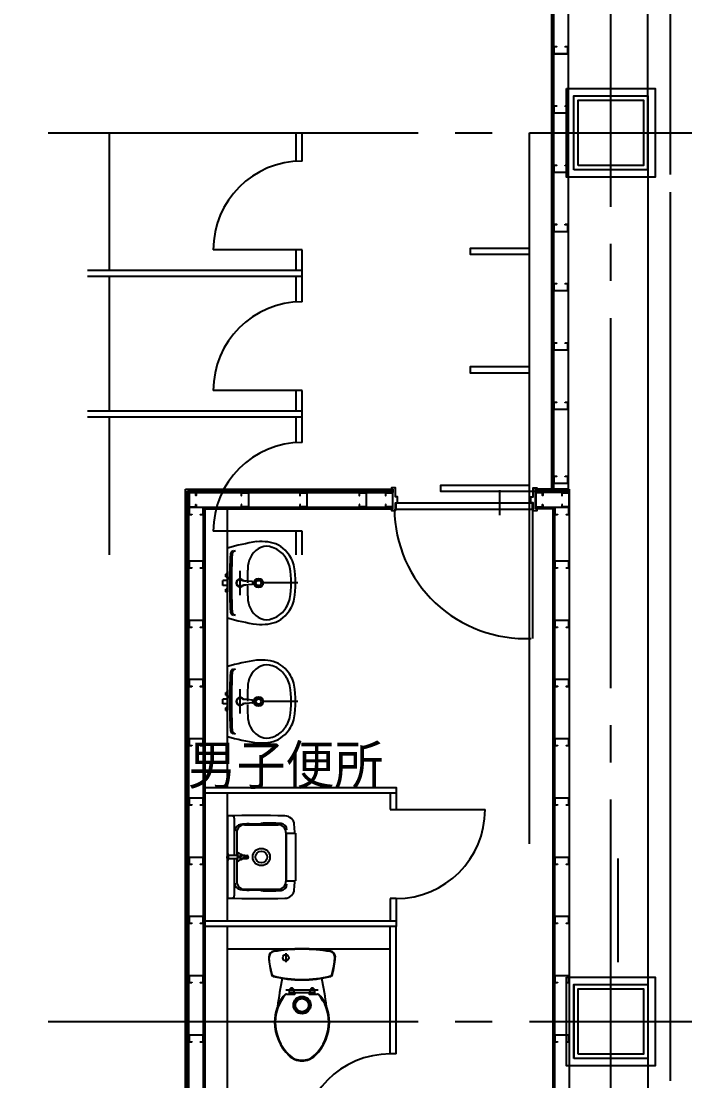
# Model space of a CAD drawing. Header units: millimetres. Extents: x -48783 to 30095, y 6477 to 24477.
# Drawn here: x 23902 to 24350, y 13910 to 14625 of the extents above; entities that cross this region are included whole.
import ezdxf
from ezdxf.enums import TextEntityAlignment as Align

# ---------------------------------------------------------------- set-up
doc = ezdxf.new("R2010")
doc.units = ezdxf.units.MM
doc.header["$LTSCALE"] = 100
doc.linetypes.add('X-N-FAB-L20$0$COL-CEN-LIN', pattern=[3.25, 2.5, -0.25, 0.25, -0.25])
for name, color, linetype in [('0-XREF', 7, 'Continuous'), ('X-N-FAB-L20$0$08', 8, 'Continuous'), ('X-N-FAB-L20$0$BLOCK', 8, 'Continuous'), ('X-N-FAB-L20$0$CCL', 8, 'X-N-FAB-L20$0$COL-CEN-LIN'), ('X-N-FAB-L20$0$COL', 8, 'Continuous'), ('X-N-FAB-L20$0$COL-S', 8, 'Continuous')]:
    doc.layers.add(name, color=color, linetype=linetype)
doc.styles.add('X-N-FAB-L20$0$ROMS', font='ROMANS.shx', dxfattribs={"bigfont": 'bigfont.shx'})

# ---------------------------------------------------------------- blocks, each defined once
blk = doc.blocks.new('X-N-FAB-L20$0$A$C028b1125')
at = {"layer": 'X-N-FAB-L20$0$COL'}
blk.add_lwpolyline([(0, 60), (60, 60), (60, 0), (0, 0)], close=True, dxfattribs=at)
at = {"layer": 'X-N-FAB-L20$0$COL-S'}
for points in [[(5, 5), (5, 55), (55, 55), (55, 5)], [(8, 8), (8, 52), (52, 52), (52, 8)]]:
    blk.add_lwpolyline(points, close=True, dxfattribs=at)
blk = doc.blocks.new('X-N-FAB-L20$0$A$C20c95bda')
at = {"layer": 'X-N-FAB-L20$0$CCL'}
for p, q in [((25320, 0), (25320, 9160)), ((240, 3950), (28330, 3950)), ((240, 3350), (28330, 3350))]:
    blk.add_line(p, q, dxfattribs=at)
at = {"layer": 'X-N-FAB-L20$0$COL'}
for p in [(25290, 3920), (25290, 3320)]:
    blk.add_blockref('X-N-FAB-L20$0$A$C028b1125', p, dxfattribs=at)
blk = doc.blocks.new('X-N-FAB-L20$0$A$C1d07c4d4')
for centre, radius in [((24779.56, 3621.1), 3.1), ((24779.56, 3621.1), 2.7), ((24779.56, 3621.1), 1.75), ((24779.56, 3541.1), 3.1), ((24779.56, 3541.1), 2.7), ((24779.56, 3541.1), 1.75), ((24781.44, 3436.1), 5.8), ((24758.64, 3436.1), 0.2), ((24767.14, 3436.1), 0.7), ((24781.44, 3436.1), 4), ((24797.92, 3368.1), 2), ((24808.92, 3336.1), 5.85), ((24808.92, 3336.1), 5.2), ((24808.92, 3336.1), 4.47)]:
    blk.add_circle(centre, radius)
at = {"layer": 'X-N-FAB-L20$0$08'}
for p, q in [((25057.44, 5150), (25057.44, 3897)), ((25042.44, 3900), (25042.44, 4485)), ((24977.44, 4373), (24977.44, 3925)), ((24978.69, 4373), (24978.69, 3932.2)), ((24988.69, 4373), (24988.69, 3925)), ((24978.69, 3991.2), (24978.69, 3684.4)), ((24992.44, 3900), (24992.44, 3950)), ((24992.44, 3900), (24992.44, 3950)), ((24992.44, 3900), (24992.44, 3950)), ((24678.94, 3832), (24678.94, 3925)), ((24804.94, 3906), (24804.94, 3925)), ((24808.94, 3906), (24808.94, 3925)), ((24962.44, 3445), (24962.44, 3925)), ((24977.44, 3925), (24977.44, 3684.4)), ((24988.69, 3925), (24988.69, 3684.4)), ((25042.44, 3900), (25042.44, 3300)), ((25057.44, 3885), (25057.44, 3285)), ((24808.94, 3846), (24748.94, 3846)), ((24804.94, 3832), (24804.94, 3846)), ((24808.94, 3832), (24808.94, 3846)), ((24808.94, 3832), (24663.94, 3832)), ((24808.94, 3828), (24663.94, 3828)), ((24678.94, 3737), (24678.94, 3828)), ((24804.94, 3811), (24804.94, 3828)), ((24808.94, 3811), (24808.94, 3832)), ((24808.94, 3751), (24748.94, 3751)), ((24804.94, 3737), (24804.94, 3751)), ((24808.94, 3737), (24808.94, 3751)), ((24808.94, 3737), (24663.94, 3737)), ((24808.94, 3716), (24808.94, 3737)), ((24808.94, 3733), (24663.94, 3733)), ((24678.94, 3640), (24678.94, 3733)), ((24804.94, 3716), (24804.94, 3733)), ((24730.24, 3684.4), (24870.24, 3684.4)), ((24730.24, 2717.8), (24730.24, 3684.4)), ((24870.23, 3684.4), (24870.23, 3682.2)), ((24870.24, 3671.1), (24870.24, 3684.4)), ((24989.44, 3684.4), (24966.64, 3684.4)), ((24966.64, 3671.1), (24966.64, 3684.4)), ((24989.44, 3684.4), (24989.44, 2730.8)), ((24731.49, 3683.15), (24870.23, 3683.15)), ((24731.49, 2719.05), (24731.49, 3683.15)), ((24732.44, 2720), (24732.44, 3682.2)), ((24732.44, 3682.2), (24870.23, 3682.2)), ((24942.44, 3666.87), (24942.44, 3683.74)), ((24962.44, 3683), (24977.44, 3683)), ((24989.44, 3683.45), (24966.64, 3683.45)), ((24989.44, 3682.2), (24966.64, 3682.2)), ((24742.44, 3672.2), (24870.24, 3672.2)), ((24742.44, 2730), (24742.44, 3672.2)), ((24743.24, 2730.8), (24743.24, 3671.4)), ((24743.24, 3671.4), (24870.24, 3671.4)), ((24743.54, 3671.1), (24870.24, 3671.1)), ((24743.54, 2731.1), (24743.54, 3671.1)), ((24758.54, 3483.1), (24758.54, 3671.1)), ((24870.24, 3671.1), (24870.24, 3673.1)), ((24964.64, 3671), (24964.64, 3583.7)), ((24966.64, 3672.2), (24979.44, 3672.2)), ((24978.64, 3671.4), (24966.64, 3671.4)), ((24978.34, 3671.1), (24966.64, 3671.1)), ((24978.34, 3671.1), (24978.34, 2731.1)), ((24978.64, 3671.4), (24978.64, 2730.8)), ((24979.44, 3672.2), (24979.44, 2730.8)), ((24808.94, 3656), (24748.94, 3656)), ((24804.94, 3640), (24804.94, 3656)), ((24808.94, 3640), (24808.94, 3656)), ((24758.54, 3628.95), (24758.54, 3644.7)), ((24757.54, 3627.11), (24757.66, 3627.23)), ((24757.54, 3625.29), (24757.54, 3627.11)), ((24757.66, 3627.23), (24757.79, 3627.23)), ((24758.54, 3627.23), (24757.79, 3627.23)), ((24758.54, 3628.95), (24758.54, 3627.23)), ((24758.54, 3625.17), (24758.54, 3627.23)), ((24767.04, 3612.88), (24767.04, 3629.32)), ((24758.54, 3622.69), (24755.36, 3622.69)), ((24755.36, 3619.51), (24755.36, 3622.69)), ((24757.54, 3625.29), (24757.66, 3625.17)), ((24757.66, 3625.17), (24757.8, 3625.17)), ((24758.54, 3625.17), (24757.8, 3625.17)), ((24758.54, 3625.17), (24758.54, 3623.45)), ((24758.54, 3597.5), (24758.54, 3623.45)), ((24775.24, 3622.08), (24769.63, 3622.58)), ((24775.24, 3620.12), (24769.63, 3619.62)), ((24772.04, 3623.04), (24772.04, 3621.24)), ((24806.06, 3621.1), (24783.07, 3621.1)), ((24758.54, 3619.51), (24755.36, 3619.51)), ((24757.54, 3616.91), (24757.66, 3617.03)), ((24757.54, 3615.09), (24757.54, 3616.91)), ((24757.54, 3615.09), (24757.66, 3614.97)), ((24757.66, 3617.03), (24757.79, 3617.03)), ((24758.54, 3617.03), (24757.79, 3617.03)), ((24758.54, 3548.95), (24758.54, 3564.7)), ((24758.54, 3548.95), (24758.54, 3547.23)), ((24767.04, 3532.88), (24767.04, 3549.32)), ((24758.54, 3542.69), (24755.36, 3542.69)), ((24755.36, 3539.51), (24755.36, 3542.69)), ((24757.54, 3547.11), (24757.66, 3547.23)), ((24757.54, 3545.29), (24757.54, 3547.11)), ((24757.54, 3545.29), (24757.66, 3545.17)), ((24757.66, 3547.23), (24757.79, 3547.23)), ((24757.66, 3545.17), (24757.8, 3545.17)), ((24758.54, 3547.23), (24757.79, 3547.23)), ((24758.54, 3545.17), (24757.8, 3545.17)), ((24758.54, 3545.17), (24758.54, 3547.23)), ((24758.54, 3545.17), (24758.54, 3543.45)), ((24758.54, 3517.5), (24758.54, 3543.45)), ((24775.24, 3542.08), (24769.63, 3542.58)), ((24772.04, 3543.04), (24772.04, 3541.24)), ((24758.54, 3539.51), (24755.36, 3539.51)), ((24757.54, 3536.91), (24757.66, 3537.03)), ((24757.54, 3535.09), (24757.54, 3536.91)), ((24757.54, 3535.09), (24757.66, 3534.97)), ((24757.66, 3537.03), (24757.79, 3537.03)), ((24757.66, 3534.97), (24757.8, 3534.97)), ((24758.54, 3537.03), (24757.79, 3537.03)), ((24758.54, 3534.97), (24757.8, 3534.97)), ((24775.24, 3540.12), (24769.63, 3539.62)), ((24806.06, 3541.1), (24783.07, 3541.1)), ((24758.64, 3393.1), (24758.64, 3479.1)), ((24868.54, 3479.1), (24868.54, 3468.1)), ((24872.54, 3479.1), (24872.54, 3468.1)), ((24758.64, 3463.9), (24758.64, 3408.3)), ((24868.54, 3468.1), (24872.54, 3468.1)), ((24872.54, 3468.1), (24932.54, 3468.1)), ((24763.14, 3462.27), (24763.14, 3437.27)), ((24770.04, 3457.9), (24792.84, 3457.9)), ((24773.16, 3458.54), (24781.04, 3458.8)), ((24764.84, 3452.7), (24764.84, 3437.35)), ((24798.04, 3452.7), (24798.04, 3419.5)), ((24798.26, 3452.1), (24798.26, 3420.1)), ((24798.26, 3452.1), (24804.44, 3452.1)), ((24804.44, 3452.1), (24804.44, 3420.1)), ((24757.64, 3436.1), (24759.64, 3436.1)), ((24758.64, 3438.6), (24758.64, 3433.6)), ((24758.81, 3438.6), (24758.64, 3438.6)), ((24758.64, 3437.1), (24758.64, 3435.1)), ((24758.91, 3438.5), (24758.91, 3433.7)), ((24759.31, 3437.27), (24763.87, 3437.27)), ((24763.87, 3434.92), (24759.31, 3434.92)), ((24763.14, 3434.92), (24763.14, 3409.93)), ((24764.84, 3434.85), (24764.84, 3419.5)), ((24765.61, 3436.94), (24765.22, 3436.28)), ((24765.22, 3435.92), (24765.61, 3435.26)), ((24765.31, 3438.12), (24765.66, 3436.71)), ((24765.31, 3434.08), (24765.66, 3435.49)), ((24766.31, 3438.69), (24767.35, 3437.68)), ((24766.31, 3433.5), (24767.35, 3434.51)), ((24767.94, 3437.85), (24767.18, 3437.85)), ((24767.18, 3434.35), (24767.94, 3434.35)), ((24768.64, 3437.01), (24768.25, 3437.67)), ((24768.25, 3434.53), (24768.64, 3435.19)), ((24769.8, 3436.68), (24768.41, 3437.07)), ((24769.8, 3435.52), (24768.41, 3435.13)), ((24772.15, 3436.81), (24770.73, 3435.39)), ((24770.73, 3436.81), (24772.15, 3435.39)), ((25022.44, 3365), (25022.44, 3435)), ((24758.81, 3433.6), (24758.64, 3433.6)), ((24798.24, 3420.1), (24804.44, 3420.1)), ((24770.04, 3414.3), (24792.84, 3414.3)), ((24781.04, 3413.4), (24773.16, 3413.66)), ((24872.54, 3408.1), (24868.54, 3408.1)), ((24868.54, 3408.1), (24868.54, 3393.1)), ((24872.54, 3408.1), (24872.54, 3393.1)), ((24758.54, 3233.1), (24758.54, 3389.1)), ((24868.54, 3303.1), (24868.54, 3389.1)), ((24872.54, 3303.1), (24872.54, 3389.1)), ((24758.54, 3374.1), (24868.54, 3374.1)), ((24797.92, 3371.1), (24797.92, 3365.1)), ((24787.04, 3365.37), (24786.74, 3368.32)), ((24787.47, 3362.44), (24787.04, 3365.37)), ((24788.02, 3359.54), (24787.47, 3362.44)), ((24829.83, 3359.54), (24830.38, 3362.44)), ((24830.38, 3362.44), (24830.81, 3365.37)), ((24830.81, 3365.37), (24831.11, 3368.32)), ((24788.69, 3356.65), (24788.02, 3359.54)), ((24829.16, 3356.65), (24829.83, 3359.54)), ((24992.44, 3350), (24992.44, 3300)), ((24819.92, 3346.1), (24797.92, 3346.1)), ((24798.52, 3343.54), (24803.95, 3343.54)), ((24800.42, 3343.54), (24800.42, 3346.1)), ((24801.22, 3344.5), (24801.22, 3343.54)), ((24802.52, 3344.6), (24801.32, 3344.6)), ((24802.62, 3344.1), (24802.62, 3344.5)), ((24802.62, 3344.4), (24802.62, 3344.1)), ((24802.62, 3344.1), (24802.62, 3343.54)), ((24803.92, 3344.6), (24802.82, 3344.6)), ((24803.42, 3346.1), (24803.42, 3344.6)), ((24804.12, 3344.4), (24804.12, 3343.64)), ((24804.15, 3343.74), (24804.15, 3344.4)), ((24804.35, 3344.6), (24813.5, 3344.6)), ((24813.7, 3344.4), (24813.7, 3343.74)), ((24813.72, 3344.4), (24813.72, 3343.64)), ((24813.9, 3343.54), (24819.33, 3343.54)), ((24815.02, 3344.6), (24813.92, 3344.6)), ((24814.42, 3344.6), (24814.42, 3346.1)), ((24815.22, 3344.5), (24815.22, 3343.54)), ((24816.52, 3344.6), (24815.32, 3344.6)), ((24816.62, 3343.54), (24816.62, 3344.5)), ((24817.42, 3346.1), (24817.42, 3343.54)), ((24820.83, 3342.4), (24820.75, 3342.4)), ((24872.54, 3303.1), (24868.54, 3303.1)), ((25042.44, 3300), (25042.44, 2695))]:
    blk.add_line(p, q, dxfattribs=at)
for points in [[(24986.69, 3983.25), (24988.69, 3983.25), (24988.69, 3978.25), (24978.69, 3978.25), (24978.69, 3983.25), (24980.69, 3983.25), (24980.69, 3983.02), (24978.92, 3983.02), (24978.92, 3978.48), (24988.46, 3978.48), (24988.46, 3983.02), (24986.69, 3983.02)], [(24987.44, 3955), (25047.44, 3955), (25047.44, 3895), (24987.44, 3895)], [(24992.44, 3900), (24992.44, 3950), (25042.44, 3950), (25042.44, 3900)], [(24986.69, 3943.25), (24988.69, 3943.25), (24988.69, 3938.25), (24978.69, 3938.25), (24978.69, 3943.25), (24980.69, 3943.25), (24980.69, 3943.02), (24978.92, 3943.02), (24978.92, 3938.48), (24988.46, 3938.48), (24988.46, 3943.02), (24986.69, 3943.02)], [(24995.44, 3903), (24995.44, 3947), (25039.44, 3947), (25039.44, 3903)], [(24986.69, 3903.25), (24988.69, 3903.25), (24988.69, 3898.25), (24978.69, 3898.25), (24978.69, 3903.25), (24980.69, 3903.25), (24980.69, 3903.02), (24978.92, 3903.02), (24978.92, 3898.48), (24988.46, 3898.48), (24988.46, 3903.02), (24986.69, 3903.02)], [(24986.69, 3863.25), (24988.69, 3863.25), (24988.69, 3858.25), (24978.69, 3858.25), (24978.69, 3863.25), (24980.69, 3863.25), (24980.69, 3863.02), (24978.92, 3863.02), (24978.92, 3858.48), (24988.46, 3858.48), (24988.46, 3863.02), (24986.69, 3863.02)], [(24986.69, 3823.25), (24988.69, 3823.25), (24988.69, 3818.25), (24978.69, 3818.25), (24978.69, 3823.25), (24980.69, 3823.25), (24980.69, 3823.02), (24978.92, 3823.02), (24978.92, 3818.48), (24988.46, 3818.48), (24988.46, 3823.02), (24986.69, 3823.02)], [(24986.69, 3783.25), (24988.69, 3783.25), (24988.69, 3778.25), (24978.69, 3778.25), (24978.69, 3783.25), (24980.69, 3783.25), (24980.69, 3783.02), (24978.92, 3783.02), (24978.92, 3778.48), (24988.46, 3778.48), (24988.46, 3783.02), (24986.69, 3783.02)], [(24986.69, 3743.25), (24988.69, 3743.25), (24988.69, 3738.25), (24978.69, 3738.25), (24978.69, 3743.25), (24980.69, 3743.25), (24980.69, 3743.02), (24978.92, 3743.02), (24978.92, 3738.48), (24988.46, 3738.48), (24988.46, 3743.02), (24986.69, 3743.02)], [(24986.69, 3693.3), (24988.69, 3693.3), (24988.69, 3688.3), (24978.69, 3688.3), (24978.69, 3693.3), (24980.69, 3693.3), (24980.69, 3693.07), (24978.92, 3693.07), (24978.92, 3688.53), (24988.46, 3688.53), (24988.46, 3693.07), (24986.69, 3693.07)], [(24986.69, 3693.3), (24988.69, 3693.3), (24988.69, 3688.3), (24978.69, 3688.3), (24978.69, 3693.3), (24980.69, 3693.3), (24980.69, 3693.07), (24978.92, 3693.07), (24978.92, 3688.53), (24988.46, 3688.53), (24988.46, 3693.07), (24986.69, 3693.07)], [(24737.44, 3674.2), (24737.44, 3672.2), (24732.44, 3672.2), (24732.44, 3682.2), (24737.44, 3682.2), (24737.44, 3680.2), (24737.21, 3680.2), (24737.21, 3681.97), (24732.67, 3681.97), (24732.67, 3672.43), (24737.21, 3672.43), (24737.21, 3674.2)], [(24767.91, 3674.2), (24767.91, 3672.2), (24772.91, 3672.2), (24772.91, 3682.2), (24767.91, 3682.2), (24767.91, 3680.2), (24768.14, 3680.2), (24768.14, 3681.97), (24772.68, 3681.97), (24772.68, 3672.43), (24768.14, 3672.43), (24768.14, 3674.2)], [(24807.44, 3674.2), (24807.44, 3672.2), (24812.44, 3672.2), (24812.44, 3682.2), (24807.44, 3682.2), (24807.44, 3680.2), (24807.67, 3680.2), (24807.67, 3681.97), (24812.21, 3681.97), (24812.21, 3672.43), (24807.67, 3672.43), (24807.67, 3674.2)], [(24847.44, 3674.2), (24847.44, 3672.2), (24852.44, 3672.2), (24852.44, 3682.2), (24847.44, 3682.2), (24847.44, 3680.2), (24847.67, 3680.2), (24847.67, 3681.97), (24852.21, 3681.97), (24852.21, 3672.43), (24847.67, 3672.43), (24847.67, 3674.2)], [(24865.23, 3674.2), (24865.23, 3672.2), (24870.23, 3672.2), (24870.23, 3682.2), (24865.23, 3682.2), (24865.23, 3680.2), (24865.46, 3680.2), (24865.46, 3681.97), (24870, 3681.97), (24870, 3672.43), (24865.46, 3672.43), (24865.46, 3674.2)], [(24971.64, 3674.2), (24971.64, 3672.2), (24966.64, 3672.2), (24966.64, 3682.2), (24971.64, 3682.2), (24971.64, 3680.2), (24971.41, 3680.2), (24971.41, 3681.97), (24966.87, 3681.97), (24966.87, 3672.43), (24971.41, 3672.43), (24971.41, 3674.2)], [(24984.44, 3674.2), (24984.44, 3672.2), (24989.44, 3672.2), (24989.44, 3682.2), (24984.44, 3682.2), (24984.44, 3680.2), (24984.67, 3680.2), (24984.67, 3681.97), (24989.21, 3681.97), (24989.21, 3672.43), (24984.67, 3672.43), (24984.67, 3674.2)], [(24734.44, 3667.2), (24732.44, 3667.2), (24732.44, 3672.2), (24742.44, 3672.2), (24742.44, 3667.2), (24740.44, 3667.2), (24740.44, 3667.43), (24742.21, 3667.43), (24742.21, 3671.97), (24732.67, 3671.97), (24732.67, 3667.43), (24734.44, 3667.43)], [(24964.64, 3675), (24872.24, 3675), (24872.24, 3671), (24964.64, 3671)], [(24981.44, 3667.2), (24979.44, 3667.2), (24979.44, 3672.2), (24989.44, 3672.2), (24989.44, 3667.2), (24987.44, 3667.2), (24987.44, 3667.43), (24989.21, 3667.43), (24989.21, 3671.97), (24979.67, 3671.97), (24979.67, 3667.43), (24981.44, 3667.43)], [(24734.44, 3631.1), (24732.44, 3631.1), (24732.44, 3636.1), (24742.44, 3636.1), (24742.44, 3631.1), (24740.44, 3631.1), (24740.44, 3631.33), (24742.21, 3631.33), (24742.21, 3635.87), (24732.67, 3635.87), (24732.67, 3631.33), (24734.44, 3631.33)], [(24981.44, 3631.1), (24979.44, 3631.1), (24979.44, 3636.1), (24989.44, 3636.1), (24989.44, 3631.1), (24987.44, 3631.1), (24987.44, 3631.33), (24989.21, 3631.33), (24989.21, 3635.87), (24979.67, 3635.87), (24979.67, 3631.33), (24981.44, 3631.33)], [(24734.44, 3591.1), (24732.44, 3591.1), (24732.44, 3596.1), (24742.44, 3596.1), (24742.44, 3591.1), (24740.44, 3591.1), (24740.44, 3591.33), (24742.21, 3591.33), (24742.21, 3595.87), (24732.67, 3595.87), (24732.67, 3591.33), (24734.44, 3591.33)], [(24981.44, 3591.1), (24979.44, 3591.1), (24979.44, 3596.1), (24989.44, 3596.1), (24989.44, 3591.1), (24987.44, 3591.1), (24987.44, 3591.33), (24989.21, 3591.33), (24989.21, 3595.87), (24979.67, 3595.87), (24979.67, 3591.33), (24981.44, 3591.33)], [(24734.44, 3551.1), (24732.44, 3551.1), (24732.44, 3556.1), (24742.44, 3556.1), (24742.44, 3551.1), (24740.44, 3551.1), (24740.44, 3551.33), (24742.21, 3551.33), (24742.21, 3555.87), (24732.67, 3555.87), (24732.67, 3551.33), (24734.44, 3551.33)], [(24981.44, 3551.1), (24979.44, 3551.1), (24979.44, 3556.1), (24989.44, 3556.1), (24989.44, 3551.1), (24987.44, 3551.1), (24987.44, 3551.33), (24989.21, 3551.33), (24989.21, 3555.87), (24979.67, 3555.87), (24979.67, 3551.33), (24981.44, 3551.33)], [(24734.44, 3511.1), (24732.44, 3511.1), (24732.44, 3516.1), (24742.44, 3516.1), (24742.44, 3511.1), (24740.44, 3511.1), (24740.44, 3511.33), (24742.21, 3511.33), (24742.21, 3515.87), (24732.67, 3515.87), (24732.67, 3511.33), (24734.44, 3511.33)], [(24981.44, 3511.1), (24979.44, 3511.1), (24979.44, 3516.1), (24989.44, 3516.1), (24989.44, 3511.1), (24987.44, 3511.1), (24987.44, 3511.33), (24989.21, 3511.33), (24989.21, 3515.87), (24979.67, 3515.87), (24979.67, 3511.33), (24981.44, 3511.33)], [(24734.44, 3471.1), (24732.44, 3471.1), (24732.44, 3476.1), (24742.44, 3476.1), (24742.44, 3471.1), (24740.44, 3471.1), (24740.44, 3471.33), (24742.21, 3471.33), (24742.21, 3475.87), (24732.67, 3475.87), (24732.67, 3471.33), (24734.44, 3471.33)], [(24981.44, 3471.1), (24979.44, 3471.1), (24979.44, 3476.1), (24989.44, 3476.1), (24989.44, 3471.1), (24987.44, 3471.1), (24987.44, 3471.33), (24989.21, 3471.33), (24989.21, 3475.87), (24979.67, 3475.87), (24979.67, 3471.33), (24981.44, 3471.33)], [(24734.44, 3431.1), (24732.44, 3431.1), (24732.44, 3436.1), (24742.44, 3436.1), (24742.44, 3431.1), (24740.44, 3431.1), (24740.44, 3431.33), (24742.21, 3431.33), (24742.21, 3435.87), (24732.67, 3435.87), (24732.67, 3431.33), (24734.44, 3431.33)], [(24981.44, 3431.1), (24979.44, 3431.1), (24979.44, 3436.1), (24989.44, 3436.1), (24989.44, 3431.1), (24987.44, 3431.1), (24987.44, 3431.33), (24989.21, 3431.33), (24989.21, 3435.87), (24979.67, 3435.87), (24979.67, 3431.33), (24981.44, 3431.33)], [(24734.44, 3391.1), (24732.44, 3391.1), (24732.44, 3396.1), (24742.44, 3396.1), (24742.44, 3391.1), (24740.44, 3391.1), (24740.44, 3391.33), (24742.21, 3391.33), (24742.21, 3395.87), (24732.67, 3395.87), (24732.67, 3391.33), (24734.44, 3391.33)], [(24981.44, 3391.1), (24979.44, 3391.1), (24979.44, 3396.1), (24989.44, 3396.1), (24989.44, 3391.1), (24987.44, 3391.1), (24987.44, 3391.33), (24989.21, 3391.33), (24989.21, 3395.87), (24979.67, 3395.87), (24979.67, 3391.33), (24981.44, 3391.33)], [(24734.44, 3351.1), (24732.44, 3351.1), (24732.44, 3356.1), (24742.44, 3356.1), (24742.44, 3351.1), (24740.44, 3351.1), (24740.44, 3351.33), (24742.21, 3351.33), (24742.21, 3355.87), (24732.67, 3355.87), (24732.67, 3351.33), (24734.44, 3351.33)], [(24981.44, 3351.1), (24979.44, 3351.1), (24979.44, 3356.1), (24989.44, 3356.1), (24989.44, 3351.1), (24987.44, 3351.1), (24987.44, 3351.33), (24989.21, 3351.33), (24989.21, 3355.87), (24979.67, 3355.87), (24979.67, 3351.33), (24981.44, 3351.33)], [(24987.44, 3355), (25047.44, 3355), (25047.44, 3295), (24987.44, 3295)], [(24992.44, 3300), (24992.44, 3350), (25042.44, 3350), (25042.44, 3300)], [(24995.44, 3303), (24995.44, 3347), (25039.44, 3347), (25039.44, 3303)], [(24734.44, 3311.1), (24732.44, 3311.1), (24732.44, 3316.1), (24742.44, 3316.1), (24742.44, 3311.1), (24740.44, 3311.1), (24740.44, 3311.33), (24742.21, 3311.33), (24742.21, 3315.87), (24732.67, 3315.87), (24732.67, 3311.33), (24734.44, 3311.33)], [(24981.44, 3311.1), (24979.44, 3311.1), (24979.44, 3316.1), (24989.44, 3316.1), (24989.44, 3311.1), (24987.44, 3311.1), (24987.44, 3311.33), (24989.21, 3311.33), (24989.21, 3315.87), (24979.67, 3315.87), (24979.67, 3311.33), (24981.44, 3311.33)]]:
    blk.add_lwpolyline(points, close=True, dxfattribs=at)
for points in [[(24962.44, 3847), (24922.44, 3847), (24922.44, 3843), (24962.44, 3843)], [(24962.44, 3767), (24922.44, 3767), (24922.44, 3763), (24962.44, 3763)], [(24870.24, 3671.1), (24869.44, 3671.1), (24869.44, 3670), (24871.94, 3670), (24871.94, 3675.3), (24873.44, 3675.3), (24873.44, 3679.2), (24871.94, 3679.2), (24871.94, 3685.4), (24869.44, 3685.4), (24869.44, 3684.4), (24870.24, 3684.4)], [(24962.44, 3687), (24902.44, 3687), (24902.44, 3683), (24962.44, 3683)], [(24966.64, 3671.1), (24967.44, 3671.1), (24967.44, 3669.9), (24964.94, 3669.9), (24964.94, 3675.3), (24963.44, 3675.3), (24963.44, 3679.2), (24964.94, 3679.2), (24964.94, 3685.4), (24967.44, 3685.4), (24967.44, 3684.4), (24966.64, 3684.4)], [(24743.54, 3483.1), (24872.54, 3483.1), (24872.54, 3479.1), (24743.54, 3479.1)], [(24743.54, 3393.1), (24872.54, 3393.1), (24872.54, 3389.1), (24743.54, 3389.1)]]:
    blk.add_lwpolyline(points, dxfattribs=at)
for centre, radius, start, end in [((24808.94, 3846), 60, 90, 180), ((24808.94, 3751), 60, 90, 180), ((24808.94, 3656), 60, 90, 180), ((24959.5, 3671.77), 88.17, 180.49726, 272.75405), ((24807.72, 3466.65), 184.72, 99.18049, 105.441), ((24780.8, 3598.42), 50.64, 84.303, 92.88849), ((24784.04, 3629.9), 19, 39.43539, 84.5961), ((24762.55, 3640.45), 2, 151.62778, 176.66207), ((24763.43, 3639.98), 3, 103.29207, 151.62778), ((24763.75, 3640.45), 2, 151.62778, 176.66207), ((24764.63, 3639.98), 3, 103.29207, 151.62778), ((24787.04, 3631.6), 14.66, 113.54945, 175.76941), ((24785.18, 3635.87), 10, 68.52008, 113.54945), ((24783.74, 3632.22), 13.93, 67.66206, 68.52008), ((24784.04, 3629.9), 16, 39.43539, 71.80513), ((24782.81, 3627.86), 21.26, 11.42017, 41.57234), ((25077.03, 3622.1), 317.02, 176.66042, 180.18073), ((25078.23, 3622.1), 317.02, 176.66042, 180.18073), ((24782.81, 3627.86), 18.27, 11.77106, 41.92323), ((24848.61, 3624.82), 76.59, 174.10848, 181.33504), ((24736.54, 3621.1), 65, 350.71678, 9.28322), ((24736.54, 3621.1), 68, 350.71678, 9.28322), ((25077.03, 3620.1), 317.02, 179.81927, 183.33958), ((25078.23, 3620.1), 317.02, 179.81927, 183.33958), ((24767.04, 3621.1), 2.65, 56.0661, 303.9339), ((24767.04, 3621.1), 2.3, 57.42941, 302.57059), ((24769.89, 3625.56), 3, 237.42941, 264.96313), ((24771.31, 3627.45), 5, 236.0661, 264.96313), ((24774.98, 3621.1), 1, 275.03687, 84.96313), ((24775.16, 3621.1), 0.98, 274.92304, 85.07696), ((24769.89, 3616.64), 3, 95.03687, 122.57059), ((24771.31, 3614.75), 5, 95.03687, 123.9339), ((24848.61, 3617.38), 76.59, 178.66496, 185.89152), ((24787.04, 3610.6), 14.66, 184.23059, 246.45055), ((24782.81, 3614.34), 18.27, 318.07677, 348.22894), ((24782.81, 3614.34), 21.26, 318.42766, 348.57983), ((24762.55, 3601.75), 2, 183.33793, 208.37222), ((24763.43, 3602.22), 3, 208.37222, 256.70793), ((24763.75, 3601.75), 2, 183.33793, 208.37222), ((24764.63, 3602.22), 3, 208.37222, 256.70793), ((24784.04, 3612.3), 19, 275.4039, 320.56461), ((24784.04, 3612.3), 16, 288.19487, 320.56461), ((24807.72, 3775.55), 184.72, 254.559, 260.81951), ((24780.8, 3643.78), 50.64, 267.11151, 275.697), ((24785.18, 3606.33), 10, 246.45055, 291.47992), ((24783.74, 3609.98), 13.93, 291.47992, 292.33794), ((24807.72, 3386.65), 184.72, 99.18049, 105.441), ((24763.43, 3559.98), 3, 103.29207, 151.62778), ((24764.63, 3559.98), 3, 103.29207, 151.62778), ((24787.04, 3551.6), 14.66, 113.54945, 175.76941), ((24780.8, 3518.42), 50.64, 84.303, 92.88849), ((24785.18, 3555.87), 10, 68.52008, 113.54945), ((24784.04, 3549.9), 19, 39.43539, 84.5961), ((24783.74, 3552.22), 13.93, 67.66206, 68.52008), ((24784.04, 3549.9), 16, 39.43539, 71.80513), ((25077.03, 3542.1), 317.02, 176.66042, 180.18073), ((24762.55, 3560.45), 2, 151.62778, 176.66207), ((25078.23, 3542.1), 317.02, 176.66042, 180.18073), ((24763.75, 3560.45), 2, 151.62778, 176.66207), ((24782.81, 3547.86), 18.27, 11.77106, 41.92323), ((24782.81, 3547.86), 21.26, 11.42017, 41.57234), ((24848.61, 3544.82), 76.59, 174.10848, 181.33504), ((24736.54, 3541.1), 65, 350.71678, 9.28322), ((24736.54, 3541.1), 68, 350.71678, 9.28322), ((24767.04, 3541.1), 2.65, 56.0661, 303.9339), ((24767.04, 3541.1), 2.3, 57.42941, 302.57059), ((24769.89, 3545.56), 3, 237.42941, 264.96313), ((24771.31, 3547.45), 5, 236.0661, 264.96313), ((24774.98, 3541.1), 1, 275.03687, 84.96313), ((24775.16, 3541.1), 0.98, 274.92304, 85.07696), ((25077.03, 3540.1), 317.02, 179.81927, 183.33958), ((25078.23, 3540.1), 317.02, 179.81927, 183.33958), ((24769.89, 3536.64), 3, 95.03687, 122.57059), ((24771.31, 3534.75), 5, 95.03687, 123.9339), ((24848.61, 3537.38), 76.59, 178.66496, 185.89152), ((24787.04, 3530.6), 14.66, 184.23059, 246.45055), ((24782.81, 3534.34), 18.27, 318.07677, 348.22894), ((24782.81, 3534.34), 21.26, 318.42766, 348.57983), ((24762.55, 3521.75), 2, 183.33793, 208.37222), ((24763.43, 3522.22), 3, 208.37222, 256.70793), ((24763.75, 3521.75), 2, 183.33793, 208.37222), ((24764.63, 3522.22), 3, 208.37222, 256.70793), ((24784.04, 3532.3), 19, 275.4039, 320.56461), ((24784.04, 3532.3), 16, 288.19487, 320.56461), ((24807.72, 3695.55), 184.72, 254.559, 260.81951), ((24780.8, 3563.78), 50.64, 267.11151, 275.697), ((24785.18, 3526.33), 10, 246.45055, 291.47992), ((24783.74, 3529.98), 13.93, 291.47992, 292.33794), ((24778.63, 2464.1), 1000, 88.927, 91.145), ((24761.44, 3462.27), 1.7, 359.999, 82.217), ((24797.24, 3457.42), 6.5, 4.139, 88.927), ((24872.54, 3468.1), 60, 270, 360), ((24767.89, 3453.8), 4.3, 95.088, 180), ((24770.04, 3452.7), 5.2, 90, 180), ((24775.81, 3390.59), 68, 92.236, 97.151), ((24787.12, 3367), 92, 85.254, 93.789), ((24792.84, 3452.7), 5.2, 0, 90), ((24794.37, 3454.4), 4.3, 0.466, 85.136), ((24624.19, 3444.9), 180, 2.291, 4.139), ((24758.81, 3438.5), 0.1, 0, 90), ((24759.31, 3437.67), 0.4, 180, 270), ((24759.31, 3434.52), 0.4, 90, 180), ((24763.87, 3443.27), 6, 270, 285.449), ((24763.87, 3428.92), 6, 74.551, 90), ((24767.14, 3436.1), 1.92, 174.6198, 185.3801), ((24765.89, 3438.26), 0.6, 45.805, 194.1934), ((24765.89, 3433.93), 0.6, 165.807, 314.195), ((24763.24, 3436.1), 2.5, 345.806, 14.194), ((24769.09, 3439.48), 2.5, 225.8056, 254.1949), ((24769.09, 3432.72), 2.5, 105.805, 134.194), ((24767.14, 3436.1), 1.93, 54.62, 65.38), ((24767.14, 3436.1), 1.92, 294.62, 305.38), ((24767.14, 3432.25), 5.5, 75.172, 78.073), ((24767.14, 3439.95), 5.5, 281.927, 284.85), ((24771.23, 3447.72), 10.5, 255.1719, 272.212), ((24771.23, 3424.48), 10.5, 87.817, 104.828), ((24769.64, 3436.1), 0.6, 285.806, 74.194), ((24771.63, 3436.1), 1.12, 270, 89.721), ((24758.81, 3433.7), 0.1, 270, 0), ((24624.19, 3427.29), 180, 355.862, 357.709), ((24767.89, 3418.4), 4.3, 180, 262.9412), ((24770.04, 3419.5), 5.2, 180, 270), ((24775.81, 3481.6), 68, 262.84866, 267.7645), ((24787.12, 3505.2), 92, 266.21149, 274.746), ((24792.84, 3419.5), 5.2, 270, 0), ((24794.37, 3417.8), 4.3, 274.864, 359.534), ((24797.24, 3414.77), 6.5, 271.073, 355.862), ((24778.63, 4408.1), 1000, 268.85468, 271.073), ((24761.44, 3409.93), 1.7, 277.68, 0), ((24790.42, 3368.62), 4, 99.17644, 180), ((24790.42, 3368.62), 3.7, 99.17694, 184.63517), ((24808.92, 3254.1), 120, 90, 99.17687), ((24808.92, 3254.1), 119.7, 80.82312, 99.17688), ((24808.92, 3254.1), 120, 80.82313, 90), ((24827.42, 3368.62), 3.7, 355.36434, 80.82306), ((24827.42, 3368.62), 4, 0, 80.82356), ((24790.42, 3368.62), 4, 180, 184.636), ((24856.21, 3373.95), 70, 184.63644, 194.36765), ((24761.64, 3373.95), 70, 345.63235, 355.36356), ((24827.42, 3368.62), 4, 355.364, 0), ((24789.85, 3356.95), 1.5, 194.36697, 255.93689), ((24789.85, 3356.95), 1.2, 194.36859, 255.6071), ((24808.92, 3433.1), 80, 255.93789, 284.06211), ((24808.92, 3433.1), 79.7, 255.93293, 284.06212), ((24828, 3356.95), 1.2, 284.06404, 345.63118), ((24828, 3356.95), 1.5, 284.06311, 345.63303), ((25287.02, 3262.5), 500, 169.42841, 171.67054), ((24330.83, 3262.5), 500, 8.32946, 10.57159), ((24818.87, 3324.8), 28.44, 142.77457, 180.14328), ((24818.85, 3324.8), 27.98, 138.89472, 180.1427), ((24797.02, 3341.4), 1, 90, 142.77456), ((24798.52, 3342.54), 1, 90, 138.89472), ((24801.92, 3346.1), 1.5, 0, 180), ((24801.32, 3344.5), 0.1, 90, 180), ((24802.52, 3344.5), 0.1, 0, 90), ((24802.82, 3344.4), 0.2, 90, 180), ((24803.92, 3344.4), 0.2, 0, 90), ((24803.95, 3343.74), 0.2, 270, 0), ((24804.35, 3344.4), 0.2, 90, 180), ((24813.5, 3344.4), 0.2, 0, 90), ((24813.9, 3343.74), 0.2, 180, 270), ((24813.92, 3344.4), 0.2, 90, 180), ((24815.92, 3346.1), 1.5, 0, 180), ((24815.02, 3344.4), 0.2, 0, 90), ((24815.32, 3344.5), 0.1, 90, 180), ((24816.52, 3344.5), 0.1, 0, 90), ((24819.33, 3342.54), 1, 41.10528, 90), ((24799, 3324.8), 27.98, 359.8573, 41.10528), ((24820.83, 3341.4), 1, 37.22543, 90), ((24798.98, 3324.8), 28.44, 359.85672, 37.22543), ((24822.22, 3324.81), 31.8, 180.14328, 225.86634), ((24822.22, 3324.81), 31.35, 180.1427, 225.86634), ((24795.62, 3324.81), 31.35, 314.13366, 359.8573), ((24795.62, 3324.81), 31.8, 314.13366, 359.85672), ((24808.92, 3311.1), 12.7, 225.86634, 270), ((24808.92, 3311.1), 12.25, 225.86634, 314.13366), ((24868.54, 3243.1), 60, 90, 180), ((24808.92, 3311.1), 12.7, 270, 314.13366)]:
    blk.add_arc(centre, radius, start, end, dxfattribs=at)
at = {"layer": 'X-N-FAB-L20$0$08', "style": 'X-N-FAB-L20$0$ROMS'}
blk.add_text('男子便所', height=30, dxfattribs=at).set_placement((24797.74, 3497.17), align=Align.MIDDLE_CENTER)
blk = doc.blocks.new('X-N-FAB-L20')
blk.add_blockref('X-N-FAB-L20$0$A$C1d07c4d4', (-717.44, 10625))
at = {"layer": 'X-N-FAB-L20$0$BLOCK'}
blk.add_blockref('X-N-FAB-L20$0$A$C20c95bda', (-1020, 10600), dxfattribs=at)

msp = doc.modelspace()

# ---------------------------------------------------------------- block references
at = {"layer": '0-XREF'}
msp.add_blockref('X-N-FAB-L20', (0, 0), dxfattribs=at)

doc.saveas('drawing.dxf')
